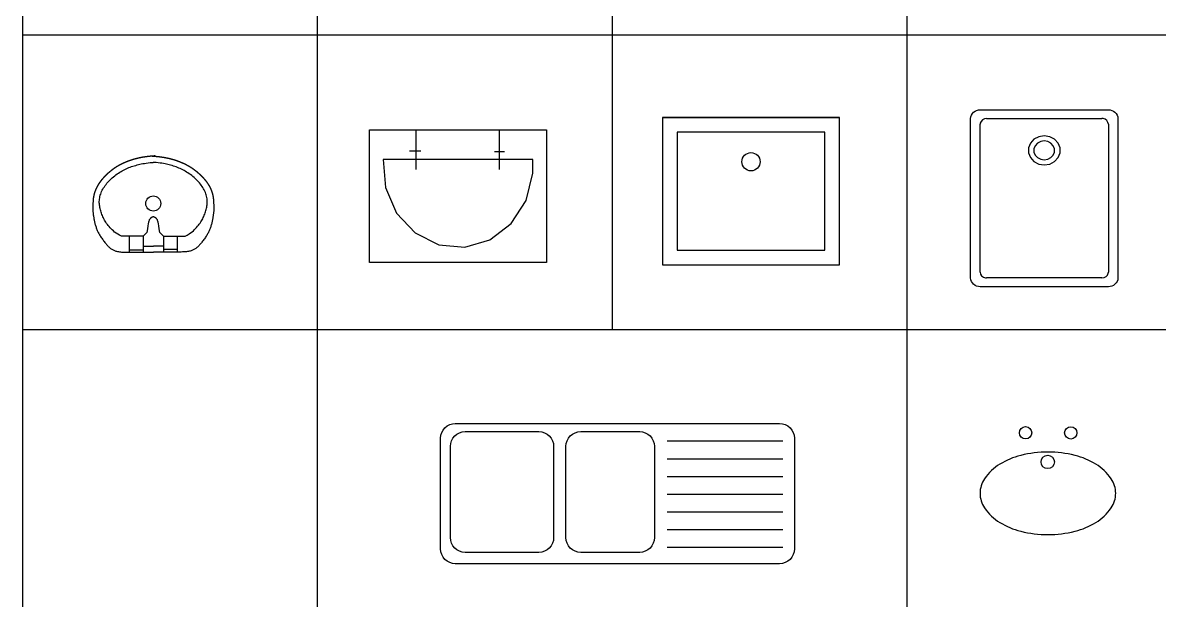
# Model space of a CAD drawing. Extents: x -72339 to 59654, y -38057 to 42097.
# Drawn here: x -17499 to -13644, y 38001 to 39960 of the extents above; entities that cross this region are included whole.
import ezdxf

# ---------------------------------------------------------------- set-up
doc = ezdxf.new("R2010")
doc.units = 0
doc.header["$MEASUREMENT"] = 0
doc.layers.get('0').update_dxf_attribs({"linetype": 'CONTINUOUS'})
doc.layers.add('HUM', color=7, linetype='CONTINUOUS')
doc.layers.add('line', color=1, linetype='CONTINUOUS')
doc.styles.add('DIM', font='txt')

# ---------------------------------------------------------------- blocks, each defined once
blk = doc.blocks.new('1323')
at = {"color": 2}
for p, q in [((0, 0), (553.8, 0)), ((0, -49.9), (0, 0)), ((439.2, 0.7), (439.2, -134.1)), ((553.8, 0), (600, 0)), ((600, 0), (600, -449.3)), ((156.7, -2.3), (156.7, -134.1)), ((0, -449.3), (0, -49.9)), ((553.8, -99.8), (46.2, -99.8)), ((600, -449.3), (0, -449.3))]:
    blk.add_line(p, q, dxfattribs=at)
at = {"color": 2, "linetype": 'Continuous'}
for p, q in [((135.3, -71.1), (173.5, -71.1)), ((423.8, -73.4), (457.7, -73.4))]:
    blk.add_line(p, q, dxfattribs=at)
at = {"color": 2}
blk.add_lwpolyline([(46.2, -99.8), (54, -195.2), (91.5, -281.8), (154.2, -349.4), (234.5, -389.7), (322.6, -397.9), (408.1, -373), (480.5, -317.9), (531.1, -239.4), (553.8, -147), (553.8, -99.8)], dxfattribs=at)
at = {"style": 'DIM', "flags": 1}
for tag in ['XVALUE', 'YVALUE']:
    blk.add_attdef(tag, (-1003687.8, -1016123.6), '', height=0.02, dxfattribs=at)
blk = doc.blocks.new('1330')
at = {"color": 2}
for p, q in [((0, 0), (600, 0)), ((600, 0), (0, 0)), ((0, 0), (0, -500)), ((600, -500), (600, 0)), ((550, -50), (50, -50)), ((50, -50), (50, -450)), ((550, -450), (550, -50)), ((50, -450), (550, -450)), ((0, -500), (600, -500))]:
    blk.add_line(p, q, dxfattribs=at)
blk.add_circle((300, -150), 30.9, dxfattribs=at)
at = {"style": 'DIM', "flags": 1}
for tag in ['XVALUE', 'YVALUE']:
    blk.add_attdef(tag, (-1001217, -1015425.5), '', height=0.02, dxfattribs=at)
blk = doc.blocks.new('1343')
blk.add_lwpolyline([(228.797973, -205.09811, 0.1505), (213.573571, -155.664209, 0.107029), (161.432533, -106.10316, 0.075092), (90.862687, -76.525438, 0.061824), (-1.202027, -65.09811, 0.061824), (-93.26674, -76.525438, 0.075092), (-163.836586, -106.10316, 0.107029), (-215.977624, -155.664209, 0.1505), (-231.202027, -205.09811, 0.1505), (-215.977624, -254.532011, 0.107029), (-163.836586, -304.093059, 0.075092), (-93.26674, -333.670781, 0.061824), (-1.202027, -345.09811, 0.061824), (90.862687, -333.670781, 0.075092), (161.432533, -304.093059, 0.107029), (213.573571, -254.532011, 0.1505)], format="xyb", close=True)
for centre, radius in [((-76.649867, 0.162676), 20.8954), ((76.497652, -0.003395), 20.8954), ((-1.78096, -98.799961), 22.6137)]:
    blk.add_circle(centre, radius)
blk = doc.blocks.new('1342')
for p, q in [((768.150748, 178.454107), (1160.317754, 178.454107)), ((768.150748, 118.454107), (1160.317754, 118.454107)), ((768.150748, 58.454107), (1160.317754, 58.454107)), ((768.150748, -1.545893), (1160.317754, -1.545893)), ((768.150748, -61.545893), (1160.317754, -61.545893)), ((768.150748, -121.545893), (1160.317754, -121.545893)), ((768.150748, -181.545893), (1160.317754, -181.545893))]:
    blk.add_line(p, q)
for points in [[(1150, 237.938809, -0.414214), (1200, 187.938809), (1200, -187.938809, -0.414214), (1150, -237.938809), (50, -237.938809, -0.414214), (0, -187.938809), (0, 187.938809, -0.414214), (50, 237.938809)], [(333.37292, 210.358941, -0.414214), (383.37292, 160.358941), (383.37292, -149.449048, -0.414214), (333.37292, -199.449048), (83.37292, -199.449048, -0.414214), (33.37292, -149.449048), (33.37292, 160.358941, -0.414214), (83.37292, 210.358941)], [(675.20152, 210.358941, -0.414214), (725.20152, 160.358941), (725.20152, -149.449048, -0.414214), (675.20152, -199.449048), (475.20152, -199.449048, -0.414214), (425.20152, -149.449048), (425.20152, 160.358941, -0.414214), (475.20152, 210.358941)]]:
    blk.add_lwpolyline(points, format="xyb", close=True)
at = {"style": 'DIM', "flags": 1}
for tag in ['YVALUE', 'XVALUE']:
    blk.add_attdef(tag, (-999999, -999999), '', height=0.02, dxfattribs=at)
blk = doc.blocks.new('1331')
for p, q in [((-195.7, -29.5), (195.7, -29.5)), ((-217.4, -550.8), (-217.4, -49.2)), ((217.4, -49.2), (217.4, -550.8)), ((195.7, -570.5), (-195.7, -570.5))]:
    blk.add_line(p, q)
blk.add_lwpolyline([(250, -570.5, -0.414214), (217.4, -600), (-217.4, -600, -0.414214), (-250, -570.5), (-250, -29.5, -0.414214), (-217.4, 0), (217.4, 0, -0.414214), (250, -29.5)], format="xyb", close=True)
for points in [[(-195.7, -29.5), (-203.1, -30.7), (-209.6, -34.1), (-214.5, -39.3), (-217.1, -45.8), (-217.4, -49.2)], [(217.4, -49.2), (216.1, -42.5), (212.3, -36.5), (206.5, -32.1), (199.4, -29.8), (195.7, -29.5)], [(0, -88.5), (-18.6, -91.5), (-34.9, -100), (-47.1, -113.1), (-53.5, -129.2), (-53.5, -146.2), (-47.1, -162.3), (-34.9, -175.4), (-18.6, -183.9), (0, -186.9), (18.6, -183.9), (34.9, -175.4), (47.1, -162.3), (53.5, -146.2), (53.5, -129.2), (47.1, -113.1), (34.9, -100), (18.6, -91.5), (0, -88.5)], [(0, -105.7), (-12.1, -107.7), (-22.7, -113.2), (-30.6, -121.7), (-34.8, -132.2), (-34.8, -143.3), (-30.6, -153.7), (-22.7, -162.2), (-12.1, -167.7), (0, -169.7), (12.1, -167.7), (22.7, -162.2), (30.6, -153.7), (34.8, -143.3), (34.8, -132.2), (30.6, -121.7), (22.7, -113.2), (12.1, -107.7), (0, -105.7)], [(-217.4, -550.8), (-216.1, -557.5), (-212.3, -563.5), (-206.5, -567.9), (-199.4, -570.2), (-195.7, -570.5)], [(195.7, -570.5), (203.1, -569.3), (209.6, -565.9), (214.5, -560.7), (217.1, -554.2), (217.4, -550.8)]]:
    blk.add_lwpolyline(points)
at = {"style": 'DIM', "flags": 1}
for tag in ['XVALUE', 'YVALUE']:
    blk.add_attdef(tag, (-999999, -999999), '', height=0.02, dxfattribs=at)
blk = doc.blocks.new('1043')
at = {"layer": 'line', "color": 0}
for p, q in [((-34.8, 54.1), (-108.5, 53.8)), ((-81.3, -0.3), (-81.5, 53.9)), ((-34.8, 54.1), (-22.3, 66.9)), ((34.4, 54.3), (21.9, 67)), ((34.4, 54.3), (108.1, 54.5)), ((81.3, 0.3), (81.2, 54.4)), ((-81.4, 8.1), (-34.6, 8.3)), ((-81.3, -0.3), (0, 0)), ((-34.7, 20.5), (-0.1, 20.6)), ((34.5, 20.8), (-0.1, 20.6)), ((81.3, 0.3), (0, 0)), ((81.3, 8.6), (34.6, 8.5))]:
    blk.add_line(p, q, dxfattribs=at)
for points in [[(5.7, 326.5), (2.5, 326.3), (0.1, 326.1), (-1.7, 325.9), (-3, 325.8), (-3.9, 325.7), (-4.6, 325.7), (-5.1, 325.6), (-5.6, 325.6), (-6.2, 325.5), (-6.9, 325.4), (-7.7, 325.4), (-8.5, 325.3), (-9.3, 325.2), (-10.1, 325.1), (-10.8, 325.1), (-11.4, 325), (-11.9, 325), (-12.3, 324.9), (-12.6, 324.9), (-12.9, 324.9), (-13.2, 324.8), (-13.5, 324.8), (-13.8, 324.8), (-14.3, 324.7), (-14.8, 324.7), (-15.4, 324.6), (-16.1, 324.5), (-16.8, 324.4), (-17.5, 324.4), (-18.2, 324.3), (-18.8, 324.2), (-19.4, 324.2), (-19.8, 324.1), (-20.2, 324.1), (-20.5, 324), (-20.7, 324), (-21, 324), (-21.3, 324), (-21.6, 323.9), (-22, 323.9), (-22.5, 323.8), (-23, 323.7), (-23.6, 323.6), (-24.2, 323.6), (-24.9, 323.5), (-25.5, 323.4), (-26, 323.3), (-26.5, 323.3), (-26.9, 323.2), (-27.3, 323.2), (-27.5, 323.1), (-27.8, 323.1), (-28, 323.1), (-28.3, 323), (-28.6, 323), (-28.9, 322.9), (-29.4, 322.9), (-29.9, 322.8), (-30.4, 322.7), (-31, 322.6), (-31.5, 322.6), (-32.1, 322.5), (-32.6, 322.4), (-33, 322.3), (-33.4, 322.3), (-33.7, 322.2), (-33.9, 322.2), (-34.2, 322.2), (-34.4, 322.1), (-34.6, 322.1), (-34.9, 322), (-35.2, 322), (-35.6, 321.9), (-36.1, 321.8), (-36.6, 321.7), (-37.1, 321.7), (-37.6, 321.6), (-38.1, 321.5), (-38.6, 321.4), (-39, 321.3), (-39.3, 321.3), (-39.6, 321.2), (-39.9, 321.2), (-40.1, 321.1), (-40.3, 321.1), (-40.5, 321.1), (-40.8, 321), (-41.1, 320.9), (-41.5, 320.9), (-41.9, 320.8), (-42.4, 320.7), (-42.8, 320.6), (-43.3, 320.5), (-43.8, 320.4), (-44.2, 320.3), (-44.6, 320.3), (-44.9, 320.2), (-45.2, 320.1), (-45.4, 320.1), (-45.6, 320.1), (-45.8, 320), (-46, 320), (-46.2, 319.9), (-46.5, 319.8), (-46.9, 319.8), (-47.3, 319.7), (-47.8, 319.6), (-48.2, 319.5), (-48.7, 319.4), (-49.1, 319.3), (-49.5, 319.2), (-49.9, 319.1), (-50.2, 319), (-50.4, 319), (-50.6, 318.9), (-50.8, 318.9), (-51, 318.9), (-51.2, 318.8), (-51.5, 318.7), (-51.8, 318.7), (-52.1, 318.6), (-52.5, 318.5), (-53, 318.4), (-53.4, 318.3), (-53.9, 318.2), (-54.3, 318.1), (-54.7, 318), (-55.1, 317.9), (-55.3, 317.8), (-55.6, 317.8), (-55.8, 317.7), (-56, 317.7), (-56.2, 317.6), (-56.4, 317.6), (-56.6, 317.5), (-56.9, 317.4), (-57.2, 317.3), (-57.6, 317.2), (-58.1, 317.1), (-58.5, 317), (-59, 316.9), (-59.4, 316.8), (-59.8, 316.7), (-60.2, 316.6), (-60.4, 316.5), (-60.7, 316.4), (-60.9, 316.4), (-61.1, 316.3), (-61.3, 316.3), (-61.5, 316.2), (-61.7, 316.2), (-62, 316.1), (-62.3, 316), (-62.7, 315.9), (-63.1, 315.8), (-63.6, 315.6), (-64, 315.5), (-64.5, 315.4), (-64.9, 315.3), (-65.2, 315.2), (-65.5, 315.1), (-65.7, 315), (-65.9, 315), (-66.1, 314.9), (-66.3, 314.9), (-66.5, 314.8), (-66.7, 314.7), (-67, 314.7), (-67.4, 314.6), (-67.8, 314.4), (-68.2, 314.3), (-68.6, 314.2), (-69.1, 314), (-69.5, 313.9), (-69.9, 313.8), (-70.2, 313.7), (-70.5, 313.6), (-70.8, 313.5), (-71, 313.5), (-71.1, 313.4), (-71.3, 313.4), (-71.5, 313.3), (-71.8, 313.2), (-72, 313.1), (-72.4, 313), (-72.8, 312.9), (-73.2, 312.8), (-73.6, 312.6), (-74.1, 312.5), (-74.5, 312.3), (-74.9, 312.2), (-75.2, 312.1), (-75.5, 312), (-75.8, 311.9), (-76, 311.9), (-76.1, 311.8), (-76.3, 311.8), (-76.5, 311.7), (-76.8, 311.6), (-77, 311.5), (-77.4, 311.4), (-77.8, 311.3), (-78.2, 311.1), (-78.6, 311), (-79.1, 310.8), (-79.5, 310.7), (-79.9, 310.5), (-80.2, 310.4), (-80.5, 310.3), (-80.7, 310.2), (-80.9, 310.2), (-81.1, 310.1), (-81.3, 310.1), (-81.5, 310), (-81.7, 309.9), (-82, 309.8), (-82.3, 309.7), (-82.7, 309.5), (-83.1, 309.4), (-83.6, 309.2), (-84, 309.1), (-84.4, 308.9), (-84.8, 308.8), (-85.2, 308.6), (-85.4, 308.5), (-85.7, 308.5), (-85.9, 308.4), (-86, 308.3), (-86.2, 308.2), (-86.4, 308.2), (-86.7, 308.1), (-86.9, 308), (-87.3, 307.8), (-87.7, 307.7), (-88.1, 307.5), (-88.5, 307.4), (-88.9, 307.2), (-89.4, 307), (-89.7, 306.9), (-90.1, 306.8), (-90.4, 306.6), (-90.6, 306.6), (-90.8, 306.5), (-91, 306.4), (-91.1, 306.3), (-91.3, 306.3), (-91.6, 306.2), (-91.8, 306), (-92.2, 305.9), (-92.6, 305.8), (-93, 305.6), (-93.4, 305.4), (-93.8, 305.2), (-94.3, 305.1), (-94.7, 304.9), (-95, 304.8), (-95.3, 304.6), (-95.5, 304.5), (-95.7, 304.5), (-95.9, 304.4), (-96.1, 304.3), (-96.3, 304.2), (-96.5, 304.1), (-96.8, 304), (-97.1, 303.9), (-97.5, 303.7), (-97.9, 303.5), (-98.3, 303.3), (-98.8, 303.1), (-99.2, 303), (-99.6, 302.8), (-99.9, 302.6), (-100.2, 302.5), (-100.4, 302.4), (-100.6, 302.3), (-100.8, 302.2), (-101, 302.2), (-101.2, 302.1), (-101.4, 302), (-101.7, 301.8), (-102, 301.7), (-102.4, 301.5), (-102.8, 301.3), (-103.3, 301.1), (-103.7, 300.9), (-104.1, 300.7), (-104.5, 300.5), (-104.8, 300.4), (-105.1, 300.3), (-105.4, 300.1), (-105.6, 300), (-105.7, 300), (-105.9, 299.9), (-106.1, 299.8), (-106.4, 299.7), (-106.6, 299.5), (-107, 299.4), (-107.4, 299.2), (-107.8, 299), (-108.2, 298.7), (-108.6, 298.5), (-109, 298.3), (-109.4, 298.1), (-109.8, 298), (-110.1, 297.8), (-110.3, 297.7), (-110.5, 297.6), (-110.7, 297.5), (-110.9, 297.4), (-111.1, 297.3), (-111.3, 297.2), (-111.6, 297), (-111.9, 296.9), (-112.3, 296.7), (-112.7, 296.5), (-113.1, 296.2), (-113.6, 296), (-114, 295.8), (-114.4, 295.6), (-114.7, 295.4), (-115, 295.3), (-115.2, 295.1), (-115.4, 295), (-115.6, 294.9), (-115.8, 294.8), (-116, 294.7), (-116.2, 294.6), (-116.5, 294.4), (-116.9, 294.2), (-117.2, 294), (-117.7, 293.8), (-118.1, 293.5), (-118.5, 293.3), (-118.9, 293.1), (-119.3, 292.8), (-119.6, 292.7), (-119.9, 292.5), (-120.1, 292.4), (-120.4, 292.2), (-120.5, 292.1), (-120.7, 292), (-120.9, 291.9), (-121.2, 291.8), (-121.5, 291.6), (-121.8, 291.4), (-122.2, 291.2), (-122.6, 290.9), (-123, 290.7), (-123.4, 290.4), (-123.8, 290.2), (-124.2, 289.9), (-124.5, 289.7), (-124.8, 289.6), (-125.1, 289.4), (-125.3, 289.3), (-125.5, 289.2), (-125.6, 289.1), (-125.9, 288.9), (-126.1, 288.8), (-126.4, 288.6), (-126.7, 288.4), (-127.1, 288.1), (-127.5, 287.9), (-127.9, 287.6), (-128.3, 287.3), (-128.7, 287.1), (-129.1, 286.8), (-129.4, 286.6), (-129.7, 286.4), (-130, 286.3), (-130.2, 286.1), (-130.3, 286), (-130.5, 285.9), (-130.7, 285.8), (-131, 285.6), (-131.2, 285.4), (-131.6, 285.2), (-132, 284.9), (-132.4, 284.6), (-132.8, 284.4), (-133.2, 284.1), (-133.6, 283.8), (-134, 283.5), (-134.3, 283.3), (-134.6, 283.1), (-134.8, 283), (-135, 282.8), (-135.2, 282.7), (-135.4, 282.6), (-135.6, 282.4), (-135.8, 282.2), (-136.1, 282), (-136.4, 281.8), (-136.8, 281.5), (-137.2, 281.2), (-137.6, 280.9), (-138, 280.6), (-138.4, 280.3), (-138.7, 280.1), (-139.1, 279.8), (-139.3, 279.6), (-139.6, 279.5), (-139.8, 279.3), (-139.9, 279.2), (-140.1, 279.1), (-140.3, 278.9), (-140.5, 278.7), (-140.8, 278.5), (-141.1, 278.3), (-141.5, 278), (-141.9, 277.7), (-142.3, 277.4), (-142.7, 277.1), (-143.1, 276.8), (-143.4, 276.5), (-143.8, 276.2), (-144, 276), (-144.2, 275.9), (-144.4, 275.7), (-144.6, 275.6), (-144.8, 275.4), (-145, 275.3), (-145.2, 275.1), (-145.4, 274.9), (-145.7, 274.6), (-146.1, 274.3), (-146.5, 274), (-146.9, 273.7), (-147.3, 273.4), (-147.7, 273), (-148, 272.8), (-148.3, 272.5), (-148.6, 272.3), (-148.8, 272.1), (-149, 272), (-149.2, 271.8), (-149.3, 271.7), (-149.5, 271.5), (-149.7, 271.3), (-150, 271.1), (-150.3, 270.9), (-150.6, 270.5), (-151, 270.2), (-151.4, 269.9), (-151.8, 269.6), (-152.1, 269.2), (-152.5, 268.9), (-152.8, 268.7), (-153, 268.4), (-153.2, 268.3), (-153.4, 268.1), (-153.6, 268), (-153.8, 267.8), (-153.9, 267.6), (-154.1, 267.5), (-154.4, 267.2), (-154.7, 267), (-155, 266.7), (-155.4, 266.3), (-155.8, 266), (-156.1, 265.6), (-156.5, 265.3), (-156.8, 265), (-157.1, 264.7), (-157.4, 264.5), (-157.6, 264.3), (-157.7, 264.2), (-157.9, 264), (-158.1, 263.9), (-158.2, 263.7), (-158.4, 263.5), (-158.7, 263.3), (-159, 263), (-159.3, 262.7), (-159.6, 262.3), (-160, 262), (-160.4, 261.6), (-160.7, 261.3), (-161, 261), (-161.3, 260.7), (-161.6, 260.5), (-161.8, 260.3), (-161.9, 260.1), (-162.1, 260), (-162.2, 259.8), (-162.4, 259.7), (-162.6, 259.5), (-162.8, 259.2), (-163.1, 259), (-163.4, 258.6), (-163.7, 258.3), (-164.1, 257.9), (-164.4, 257.6), (-164.8, 257.2), (-165.1, 256.9), (-165.4, 256.6), (-165.6, 256.4), (-165.8, 256.2), (-166, 256), (-166.1, 255.9), (-166.3, 255.7), (-166.4, 255.6), (-166.6, 255.4), (-166.8, 255.1), (-167.1, 254.8), (-167.4, 254.5), (-167.7, 254.2), (-168, 253.8), (-168.4, 253.5), (-168.7, 253.1), (-169, 252.8), (-169.3, 252.5), (-169.5, 252.3), (-169.7, 252.1), (-169.8, 251.9), (-170, 251.7), (-170.1, 251.6), (-170.3, 251.4), (-170.5, 251.2), (-170.7, 250.9), (-170.9, 250.6), (-171.2, 250.3), (-171.5, 250), (-171.9, 249.6), (-172.2, 249.2), (-172.5, 248.9), (-172.8, 248.6), (-173, 248.3), (-173.2, 248), (-173.4, 247.8), (-173.6, 247.6), (-173.7, 247.5), (-173.9, 247.3), (-174, 247.1), (-174.2, 246.9), (-174.4, 246.7), (-174.6, 246.4), (-174.9, 246), (-175.2, 245.7), (-175.5, 245.3), (-175.8, 244.9), (-176.1, 244.6), (-176.4, 244.2), (-176.6, 243.9), (-176.8, 243.7), (-177, 243.5), (-177.2, 243.3), (-177.3, 243.1), (-177.5, 242.9), (-177.6, 242.7), (-177.8, 242.5), (-178, 242.3), (-178.2, 242), (-178.5, 241.6), (-178.7, 241.3), (-179, 240.9), (-179.3, 240.5), (-179.6, 240.1), (-179.9, 239.8), (-180.1, 239.5), (-180.3, 239.2), (-180.5, 239), (-180.6, 238.8), (-180.7, 238.6), (-180.9, 238.5), (-181, 238.3), (-181.2, 238), (-181.4, 237.8), (-181.6, 237.5), (-181.8, 237.1), (-182.1, 236.8), (-182.4, 236.4), (-182.6, 236), (-182.9, 235.6), (-183.2, 235.3), (-183.4, 234.9), (-183.6, 234.7), (-183.7, 234.5), (-183.9, 234.2), (-184, 234.1), (-184.1, 233.9), (-184.3, 233.7), (-184.4, 233.4), (-184.6, 233.2), (-184.8, 232.8), (-185, 232.5), (-185.3, 232.1), (-185.5, 231.7), (-185.8, 231.3), (-186, 230.9), (-186.3, 230.6), (-186.5, 230.3), (-186.7, 230), (-186.8, 229.8), (-186.9, 229.5), (-187.1, 229.3), (-187.2, 229.1), (-187.3, 228.9), (-187.5, 228.7), (-187.6, 228.4), (-187.8, 228.1), (-188, 227.7), (-188.3, 227.3), (-188.5, 226.9), (-188.7, 226.5), (-189, 226.1), (-189.2, 225.8), (-189.4, 225.5), (-189.5, 225.2), (-189.7, 224.9), (-189.8, 224.7), (-189.9, 224.5), (-190, 224.3), (-190.2, 224.1), (-190.3, 223.8), (-190.5, 223.5), (-190.6, 223.2), (-190.8, 222.8), (-191, 222.4), (-191.3, 222), (-191.5, 221.6), (-191.7, 221.2), (-191.9, 220.8), (-192.1, 220.5), (-192.2, 220.2), (-192.4, 220), (-192.5, 219.7), (-192.6, 219.5), (-192.7, 219.3), (-192.8, 219.1), (-192.9, 218.8), (-193.1, 218.5), (-193.2, 218.2), (-193.4, 217.8), (-193.6, 217.4), (-193.8, 217), (-194, 216.6), (-194.2, 216.2), (-194.4, 215.8), (-194.5, 215.4), (-194.7, 215.1), (-194.8, 214.9), (-194.9, 214.6), (-195, 214.4), (-195.1, 214.2), (-195.2, 214), (-195.3, 213.7), (-195.4, 213.4), (-195.6, 213.1), (-195.7, 212.7), (-195.9, 212.3), (-196.1, 211.8), (-196.3, 211.4), (-196.4, 211), (-196.6, 210.6), (-196.7, 210.3), (-196.9, 210), (-197, 209.7), (-197.1, 209.5), (-197.2, 209.3), (-197.2, 209), (-197.3, 208.8), (-197.4, 208.5), (-197.5, 208.2), (-197.7, 207.9), (-197.8, 207.5), (-198, 207.1), (-198.1, 206.6), (-198.3, 206.2), (-198.4, 205.8), (-198.6, 205.4), (-198.7, 205.1), (-198.8, 204.8), (-198.9, 204.5), (-199, 204.3), (-199.1, 204), (-199.1, 203.8), (-199.2, 203.6), (-199.3, 203.3), (-199.4, 203), (-199.5, 202.6), (-199.6, 202.2), (-199.8, 201.8), (-199.9, 201.4), (-200, 201), (-200.2, 200.5), (-200.3, 200.2), (-200.4, 199.8), (-200.5, 199.5), (-200.6, 199.2), (-200.6, 199), (-200.7, 198.8), (-200.8, 198.5), (-200.8, 198.3), (-200.9, 198), (-201, 197.7), (-201.1, 197.4), (-201.2, 197), (-201.3, 196.5), (-201.4, 196.1), (-201.5, 195.7), (-201.6, 195.3), (-201.7, 194.9), (-201.8, 194.5), (-201.9, 194.2), (-202, 193.9), (-202, 193.7), (-202.1, 193.5), (-202.1, 193.2), (-202.2, 193), (-202.2, 192.7), (-202.3, 192.4), (-202.4, 192), (-202.5, 191.7), (-202.5, 191.2), (-202.6, 190.8), (-202.7, 190.4), (-202.8, 189.9), (-202.9, 189.6), (-203, 189.2), (-203, 188.9), (-203.1, 188.6), (-203.1, 188.4), (-203.2, 188.1), (-203.2, 187.9), (-203.3, 187.6), (-203.3, 187.4), (-203.4, 187.1), (-203.4, 186.7), (-203.5, 186.3), (-203.5, 185.9), (-203.6, 185.5), (-203.7, 185), (-203.7, 184.6), (-203.8, 184.2), (-203.8, 183.9), (-203.9, 183.6), (-203.9, 183.3), (-204, 183), (-204, 182.8), (-204, 182.6), (-204.1, 182.3), (-204.1, 182), (-204.1, 181.7), (-204.2, 181.4), (-204.2, 181), (-204.2, 180.6), (-204.3, 180.2), (-204.3, 179.8), (-204.4, 179.4), (-204.4, 179), (-204.4, 178.7), (-204.5, 178.5), (-204.5, 178.3), (-204.5, 178.1), (-204.5, 177.8), (-204.5, 177.4), (-204.6, 176.9), (-204.6, 176.2), (-204.6, 175.3), (-204.7, 174.2), (-204.7, 172.8), (-204.8, 171.2), (-204.9, 169.5), (-205, 167.6), (-205.1, 165.5), (-205.2, 163.4), (-205.3, 161.2), (-205.4, 158.9), (-205.5, 156.6), (-205.6, 154.3), (-205.7, 151.9), (-205.7, 149.5), (-205.7, 147), (-205.6, 144.5), (-205.5, 142), (-205.4, 139.4), (-205.1, 136.8), (-204.9, 134.2), (-204.6, 131.5), (-204.2, 128.9), (-203.9, 126.2), (-203.5, 123.6), (-203.1, 120.9), (-202.7, 118.2), (-202.3, 115.5), (-201.9, 112.8), (-201.4, 110.1), (-200.9, 107.4), (-200.4, 104.7), (-199.8, 101.9), (-199.1, 99.1), (-198.4, 96.3), (-197.5, 93.4), (-196.7, 90.6), (-195.7, 87.8), (-194.7, 84.9), (-193.7, 82.1), (-192.6, 79.4), (-191.6, 76.7), (-190.5, 74), (-189.3, 71.4), (-188.1, 68.8), (-186.9, 66.3), (-185.6, 63.7), (-184.1, 61.1), (-182.6, 58.5), (-181, 55.8), (-179.2, 53), (-177.2, 50.2), (-175.2, 47.3), (-173.2, 44.4), (-171, 41.6), (-168.9, 38.8), (-166.8, 36), (-164.7, 33.3), (-162.7, 30.8), (-160.7, 28.3), (-158.8, 26), (-156.9, 23.8), (-155, 21.7), (-153.2, 19.7), (-151.3, 17.8), (-149.4, 16), (-147.4, 14.4), (-145.5, 12.8), (-143.5, 11.4), (-141.4, 10), (-139.3, 8.8), (-137.1, 7.6), (-134.8, 6.5), (-132.5, 5.5), (-130.1, 4.6), (-127.6, 3.8), (-124.9, 3), (-122, 2.4), (-118.9, 1.8), (-115.6, 1.3), (-111.9, 0.9), (-107.9, 0.5), (-103.5, 0.2), (-99, 0), (-94.5, -0.1), (-90.4, -0.2), (-86.8, -0.2), (-83.9, -0.3), (-82, -0.3), (-81.3, -0.3)], [(-7.8, 326.5), (-4.6, 326.2), (-2.1, 326), (-0.3, 325.9), (1, 325.8), (1.9, 325.7), (2.5, 325.7), (3, 325.6), (3.5, 325.6), (4.1, 325.5), (4.8, 325.5), (5.6, 325.4), (6.4, 325.3), (7.2, 325.3), (8, 325.2), (8.7, 325.1), (9.3, 325.1), (9.8, 325), (10.2, 325), (10.5, 325), (10.8, 325), (11.1, 324.9), (11.4, 324.9), (11.8, 324.9), (12.2, 324.8), (12.7, 324.8), (13.4, 324.7), (14, 324.6), (14.7, 324.5), (15.5, 324.5), (16.1, 324.4), (16.8, 324.3), (17.3, 324.3), (17.7, 324.2), (18.1, 324.2), (18.4, 324.2), (18.7, 324.1), (18.9, 324.1), (19.2, 324.1), (19.5, 324), (19.9, 324), (20.4, 323.9), (21, 323.9), (21.6, 323.8), (22.2, 323.7), (22.8, 323.6), (23.4, 323.6), (24, 323.5), (24.5, 323.4), (24.9, 323.4), (25.2, 323.4), (25.5, 323.3), (25.7, 323.3), (26, 323.3), (26.2, 323.2), (26.5, 323.2), (26.9, 323.1), (27.3, 323.1), (27.8, 323), (28.4, 322.9), (28.9, 322.8), (29.5, 322.8), (30, 322.7), (30.5, 322.6), (31, 322.5), (31.3, 322.5), (31.6, 322.4), (31.9, 322.4), (32.1, 322.4), (32.3, 322.3), (32.6, 322.3), (32.9, 322.3), (33.2, 322.2), (33.6, 322.1), (34.1, 322.1), (34.6, 322), (35.1, 321.9), (35.6, 321.8), (36.1, 321.7), (36.6, 321.6), (37, 321.6), (37.3, 321.5), (37.6, 321.5), (37.8, 321.4), (38, 321.4), (38.2, 321.4), (38.5, 321.3), (38.7, 321.3), (39, 321.2), (39.4, 321.1), (39.8, 321), (40.3, 321), (40.8, 320.9), (41.3, 320.8), (41.8, 320.7), (42.2, 320.6), (42.6, 320.5), (42.9, 320.5), (43.1, 320.4), (43.3, 320.4), (43.5, 320.3), (43.7, 320.3), (44, 320.3), (44.2, 320.2), (44.5, 320.1), (44.9, 320.1), (45.3, 320), (45.7, 319.9), (46.2, 319.8), (46.7, 319.7), (47.1, 319.6), (47.5, 319.5), (47.9, 319.4), (48.2, 319.4), (48.4, 319.3), (48.6, 319.3), (48.8, 319.2), (49, 319.2), (49.2, 319.1), (49.4, 319.1), (49.7, 319), (50.1, 318.9), (50.5, 318.8), (50.9, 318.7), (51.4, 318.6), (51.8, 318.5), (52.3, 318.4), (52.7, 318.3), (53, 318.2), (53.3, 318.2), (53.6, 318.1), (53.8, 318.1), (54, 318), (54.1, 318), (54.3, 317.9), (54.6, 317.9), (54.9, 317.8), (55.2, 317.7), (55.6, 317.6), (56.1, 317.5), (56.5, 317.4), (57, 317.3), (57.4, 317.2), (57.8, 317), (58.1, 317), (58.4, 316.9), (58.7, 316.8), (58.9, 316.8), (59.1, 316.7), (59.2, 316.7), (59.4, 316.6), (59.7, 316.6), (60, 316.5), (60.3, 316.4), (60.7, 316.3), (61.1, 316.2), (61.6, 316), (62, 315.9), (62.5, 315.8), (62.9, 315.7), (63.2, 315.6), (63.5, 315.5), (63.7, 315.5), (63.9, 315.4), (64.1, 315.3), (64.3, 315.3), (64.5, 315.2), (64.7, 315.2), (65, 315.1), (65.4, 315), (65.8, 314.9), (66.2, 314.7), (66.6, 314.6), (67.1, 314.5), (67.5, 314.4), (67.9, 314.2), (68.3, 314.1), (68.5, 314.1), (68.8, 314), (69, 313.9), (69.2, 313.9), (69.3, 313.8), (69.5, 313.8), (69.8, 313.7), (70.1, 313.6), (70.4, 313.5), (70.8, 313.4), (71.2, 313.2), (71.7, 313.1), (72.1, 312.9), (72.5, 312.8), (72.9, 312.7), (73.3, 312.6), (73.5, 312.5), (73.8, 312.4), (74, 312.4), (74.2, 312.3), (74.3, 312.2), (74.5, 312.2), (74.8, 312.1), (75.1, 312), (75.4, 311.9), (75.8, 311.8), (76.2, 311.6), (76.6, 311.5), (77.1, 311.3), (77.5, 311.2), (77.9, 311), (78.2, 310.9), (78.5, 310.8), (78.8, 310.8), (79, 310.7), (79.1, 310.6), (79.3, 310.6), (79.5, 310.5), (79.7, 310.4), (80, 310.3), (80.4, 310.2), (80.8, 310), (81.2, 309.9), (81.6, 309.7), (82, 309.6), (82.5, 309.4), (82.9, 309.3), (83.2, 309.2), (83.5, 309.1), (83.7, 309), (83.9, 308.9), (84.1, 308.9), (84.3, 308.8), (84.5, 308.7), (84.7, 308.6), (85, 308.5), (85.3, 308.4), (85.7, 308.2), (86.1, 308.1), (86.5, 307.9), (87, 307.8), (87.4, 307.6), (87.8, 307.4), (88.1, 307.3), (88.4, 307.2), (88.6, 307.1), (88.8, 307.1), (89, 307), (89.2, 306.9), (89.4, 306.8), (89.6, 306.7), (89.9, 306.6), (90.2, 306.5), (90.6, 306.3), (91, 306.2), (91.5, 306), (91.9, 305.8), (92.3, 305.6), (92.7, 305.5), (93, 305.4), (93.3, 305.2), (93.6, 305.2), (93.8, 305.1), (93.9, 305), (94.1, 304.9), (94.3, 304.8), (94.6, 304.7), (94.8, 304.6), (95.2, 304.5), (95.6, 304.3), (96, 304.1), (96.4, 303.9), (96.8, 303.8), (97.3, 303.6), (97.6, 303.4), (98, 303.3), (98.3, 303.1), (98.5, 303), (98.7, 303), (98.9, 302.9), (99.1, 302.8), (99.3, 302.7), (99.5, 302.6), (99.8, 302.5), (100.1, 302.3), (100.5, 302.1), (100.9, 302), (101.4, 301.8), (101.8, 301.6), (102.2, 301.4), (102.6, 301.2), (102.9, 301), (103.2, 300.9), (103.4, 300.8), (103.6, 300.7), (103.8, 300.6), (104, 300.5), (104.2, 300.4), (104.5, 300.3), (104.7, 300.2), (105.1, 300), (105.5, 299.8), (105.9, 299.6), (106.3, 299.4), (106.7, 299.2), (107.2, 299), (107.5, 298.8), (107.9, 298.7), (108.2, 298.5), (108.4, 298.4), (108.6, 298.3), (108.8, 298.2), (109, 298.1), (109.2, 298), (109.4, 297.9), (109.7, 297.7), (110, 297.6), (110.4, 297.4), (110.8, 297.2), (111.3, 296.9), (111.7, 296.7), (112.1, 296.5), (112.5, 296.3), (112.8, 296.1), (113.1, 296), (113.3, 295.9), (113.5, 295.7), (113.7, 295.6), (113.9, 295.5), (114.1, 295.4), (114.4, 295.3), (114.6, 295.1), (115, 295), (115.4, 294.7), (115.8, 294.5), (116.2, 294.3), (116.6, 294), (117, 293.8), (117.4, 293.6), (117.8, 293.4), (118.1, 293.3), (118.3, 293.1), (118.5, 293), (118.7, 292.9), (118.9, 292.8), (119.1, 292.7), (119.3, 292.5), (119.6, 292.4), (119.9, 292.2), (120.3, 291.9), (120.7, 291.7), (121.1, 291.4), (121.6, 291.2), (122, 290.9), (122.4, 290.7), (122.7, 290.5), (123, 290.3), (123.2, 290.2), (123.4, 290.1), (123.6, 290), (123.8, 289.8), (124, 289.7), (124.2, 289.6), (124.5, 289.4), (124.9, 289.2), (125.2, 288.9), (125.7, 288.7), (126.1, 288.4), (126.5, 288.1), (126.9, 287.9), (127.3, 287.6), (127.6, 287.4), (127.9, 287.3), (128.1, 287.1), (128.3, 287), (128.5, 286.8), (128.7, 286.7), (128.9, 286.6), (129.2, 286.4), (129.4, 286.2), (129.8, 286), (130.1, 285.8), (130.5, 285.5), (131, 285.2), (131.4, 284.9), (131.8, 284.6), (132.2, 284.4), (132.5, 284.2), (132.8, 284), (133, 283.8), (133.2, 283.7), (133.4, 283.5), (133.6, 283.4), (133.8, 283.3), (134, 283.1), (134.3, 282.9), (134.6, 282.7), (135, 282.4), (135.4, 282.1), (135.8, 281.8), (136.2, 281.5), (136.6, 281.2), (137, 281), (137.3, 280.7), (137.6, 280.5), (137.8, 280.4), (138, 280.2), (138.2, 280.1), (138.3, 279.9), (138.5, 279.8), (138.8, 279.6), (139, 279.4), (139.3, 279.2), (139.7, 278.9), (140.1, 278.6), (140.5, 278.3), (140.9, 278), (141.3, 277.7), (141.7, 277.4), (142, 277.1), (142.3, 276.9), (142.5, 276.8), (142.7, 276.6), (142.8, 276.5), (143, 276.3), (143.2, 276.2), (143.4, 276), (143.7, 275.8), (144, 275.5), (144.4, 275.3), (144.7, 274.9), (145.1, 274.6), (145.5, 274.3), (145.9, 274), (146.3, 273.7), (146.6, 273.4), (146.8, 273.2), (147.1, 273.1), (147.2, 272.9), (147.4, 272.8), (147.6, 272.6), (147.8, 272.5), (148, 272.3), (148.2, 272.1), (148.5, 271.8), (148.9, 271.5), (149.3, 271.2), (149.7, 270.8), (150, 270.5), (150.4, 270.2), (150.8, 269.9), (151.1, 269.6), (151.3, 269.4), (151.5, 269.2), (151.7, 269.1), (151.9, 268.9), (152, 268.8), (152.2, 268.6), (152.4, 268.4), (152.7, 268.2), (153, 267.9), (153.3, 267.6), (153.7, 267.3), (154.1, 267), (154.4, 266.6), (154.8, 266.3), (155.1, 266), (155.4, 265.7), (155.7, 265.5), (155.9, 265.3), (156.1, 265.2), (156.2, 265), (156.4, 264.9), (156.6, 264.7), (156.8, 264.5), (157, 264.3), (157.3, 264), (157.6, 263.7), (158, 263.4), (158.3, 263), (158.7, 262.7), (159, 262.3), (159.4, 262), (159.7, 261.7), (159.9, 261.5), (160.1, 261.3), (160.3, 261.2), (160.4, 261), (160.6, 260.9), (160.7, 260.7), (160.9, 260.5), (161.2, 260.3), (161.4, 260), (161.8, 259.7), (162.1, 259.3), (162.5, 259), (162.8, 258.6), (163.1, 258.3), (163.5, 258), (163.7, 257.7), (164, 257.5), (164.2, 257.3), (164.3, 257.1), (164.5, 256.9), (164.6, 256.8), (164.8, 256.6), (165, 256.4), (165.2, 256.2), (165.5, 255.9), (165.8, 255.6), (166.1, 255.2), (166.4, 254.9), (166.8, 254.5), (167.1, 254.2), (167.4, 253.8), (167.7, 253.6), (167.9, 253.3), (168.1, 253.1), (168.2, 253), (168.4, 252.8), (168.5, 252.6), (168.7, 252.5), (168.9, 252.3), (169.1, 252), (169.3, 251.7), (169.6, 251.4), (169.9, 251.1), (170.3, 250.7), (170.6, 250.3), (170.9, 250), (171.2, 249.6), (171.5, 249.4), (171.7, 249.1), (171.8, 248.9), (172, 248.7), (172.2, 248.6), (172.3, 248.4), (172.4, 248.2), (172.6, 248), (172.8, 247.8), (173.1, 247.5), (173.4, 247.1), (173.6, 246.8), (174, 246.4), (174.3, 246), (174.6, 245.7), (174.8, 245.3), (175.1, 245.1), (175.3, 244.8), (175.5, 244.6), (175.6, 244.4), (175.8, 244.2), (175.9, 244.1), (176.1, 243.9), (176.2, 243.7), (176.4, 243.4), (176.7, 243.1), (176.9, 242.8), (177.2, 242.4), (177.5, 242), (177.8, 241.6), (178.1, 241.3), (178.3, 240.9), (178.6, 240.6), (178.8, 240.4), (178.9, 240.2), (179.1, 240), (179.2, 239.8), (179.4, 239.6), (179.5, 239.4), (179.7, 239.2), (179.9, 238.9), (180.1, 238.6), (180.3, 238.3), (180.6, 237.9), (180.9, 237.5), (181.1, 237.1), (181.4, 236.8), (181.7, 236.4), (181.9, 236.1), (182.1, 235.8), (182.2, 235.6), (182.4, 235.4), (182.5, 235.2), (182.6, 235), (182.8, 234.8), (182.9, 234.6), (183.1, 234.3), (183.3, 234), (183.5, 233.7), (183.8, 233.3), (184.1, 232.9), (184.3, 232.5), (184.6, 232.1), (184.8, 231.8), (185, 231.4), (185.2, 231.2), (185.3, 230.9), (185.5, 230.7), (185.6, 230.5), (185.7, 230.3), (185.9, 230.1), (186, 229.9), (186.2, 229.6), (186.4, 229.3), (186.6, 228.9), (186.8, 228.5), (187.1, 228.1), (187.3, 227.7), (187.5, 227.3), (187.7, 227), (187.9, 226.7), (188.1, 226.4), (188.3, 226.1), (188.4, 225.9), (188.5, 225.7), (188.6, 225.5), (188.7, 225.3), (188.9, 225), (189, 224.7), (189.2, 224.4), (189.4, 224), (189.6, 223.6), (189.9, 223.2), (190.1, 222.8), (190.3, 222.4), (190.5, 222.1), (190.7, 221.7), (190.8, 221.4), (191, 221.2), (191.1, 221), (191.2, 220.7), (191.3, 220.5), (191.4, 220.3), (191.5, 220), (191.7, 219.7), (191.8, 219.4), (192, 219), (192.2, 218.6), (192.4, 218.2), (192.6, 217.8), (192.8, 217.4), (193, 217), (193.2, 216.7), (193.3, 216.4), (193.4, 216.1), (193.5, 215.9), (193.6, 215.7), (193.7, 215.4), (193.8, 215.2), (193.9, 214.9), (194.1, 214.7), (194.2, 214.3), (194.4, 213.9), (194.6, 213.5), (194.7, 213.1), (194.9, 212.7), (195.1, 212.3), (195.3, 211.9), (195.4, 211.5), (195.5, 211.2), (195.6, 211), (195.7, 210.7), (195.8, 210.5), (195.9, 210.3), (196, 210), (196.1, 209.8), (196.2, 209.5), (196.3, 209.1), (196.5, 208.7), (196.6, 208.3), (196.8, 207.9), (197, 207.5), (197.1, 207.1), (197.3, 206.7), (197.4, 206.3), (197.5, 206), (197.6, 205.8), (197.7, 205.5), (197.8, 205.3), (197.8, 205.1), (197.9, 204.8), (198, 204.6), (198.1, 204.3), (198.2, 203.9), (198.3, 203.5), (198.5, 203.1), (198.6, 202.7), (198.7, 202.2), (198.9, 201.8), (199, 201.4), (199.1, 201.1), (199.2, 200.8), (199.3, 200.5), (199.4, 200.3), (199.4, 200), (199.5, 199.8), (199.6, 199.6), (199.6, 199.3), (199.7, 199), (199.8, 198.6), (199.9, 198.2), (200, 197.8), (200.1, 197.4), (200.3, 197), (200.4, 196.5), (200.5, 196.1), (200.6, 195.8), (200.6, 195.5), (200.7, 195.2), (200.8, 195), (200.8, 194.7), (200.9, 194.5), (200.9, 194.3), (201, 194), (201.1, 193.7), (201.2, 193.3), (201.2, 192.9), (201.3, 192.5), (201.4, 192.1), (201.5, 191.7), (201.6, 191.2), (201.7, 190.8), (201.8, 190.5), (201.8, 190.2), (201.9, 189.9), (201.9, 189.7), (202, 189.4), (202, 189.2), (202.1, 188.9), (202.1, 188.7), (202.2, 188.4), (202.2, 188), (202.3, 187.6), (202.3, 187.2), (202.4, 186.8), (202.5, 186.3), (202.6, 185.9), (202.6, 185.5), (202.7, 185.2), (202.7, 184.9), (202.8, 184.6), (202.8, 184.3), (202.8, 184.1), (202.9, 183.9), (202.9, 183.6), (202.9, 183.3), (203, 183), (203, 182.7), (203, 182.3), (203.1, 181.9), (203.1, 181.5), (203.2, 181.1), (203.2, 180.7), (203.3, 180.3), (203.3, 180), (203.3, 179.8), (203.3, 179.6), (203.4, 179.4), (203.4, 179.1), (203.4, 178.7), (203.4, 178.2), (203.5, 177.5), (203.5, 176.6), (203.6, 175.5), (203.6, 174.1), (203.7, 172.5), (203.8, 170.8), (203.9, 168.9), (204, 166.8), (204.1, 164.7), (204.3, 162.5), (204.4, 160.2), (204.5, 157.9), (204.6, 155.6), (204.7, 153.2), (204.7, 150.8), (204.7, 148.3), (204.7, 145.8), (204.6, 143.3), (204.5, 140.7), (204.3, 138.1), (204, 135.5), (203.7, 132.8), (203.4, 130.2), (203, 127.5), (202.7, 124.8), (202.3, 122.2), (201.9, 119.5), (201.6, 116.8), (201.1, 114.1), (200.7, 111.4), (200.2, 108.7), (199.7, 105.9), (199.1, 103.2), (198.5, 100.4), (197.7, 97.5), (196.9, 94.7), (196.1, 91.8), (195.2, 89), (194.2, 86.2), (193.2, 83.4), (192.1, 80.6), (191.1, 77.9), (190, 75.2), (188.9, 72.6), (187.7, 70), (186.5, 67.5), (185.2, 64.9), (183.8, 62.3), (182.2, 59.6), (180.6, 56.9), (178.8, 54.1), (176.9, 51.3), (174.9, 48.4), (172.9, 45.5), (170.8, 42.7), (168.7, 39.8), (166.6, 37.1), (164.5, 34.4), (162.5, 31.8), (160.6, 29.4), (158.7, 27), (156.8, 24.8), (154.9, 22.7), (153, 20.7), (151.2, 18.8), (149.3, 17), (147.4, 15.3), (145.4, 13.7), (143.4, 12.3), (141.3, 10.9), (139.2, 9.6), (137, 8.5), (134.8, 7.4), (132.5, 6.4), (130.1, 5.5), (127.6, 4.6), (124.9, 3.8), (122, 3.2), (118.9, 2.5), (115.5, 2), (111.9, 1.6), (107.9, 1.2), (103.5, 0.9), (99, 0.7), (94.5, 0.5), (90.4, 0.4), (86.8, 0.3), (83.9, 0.3), (82, 0.3), (81.3, 0.3)], [(-108.5, 53.8), (-115.2, 57.3), (-121.2, 60.8), (-126.7, 64.4), (-131.5, 68.1), (-135.9, 71.8), (-139.9, 75.5), (-143.6, 79.2), (-147, 82.9), (-150.2, 86.6), (-153.2, 90.3), (-156, 93.9), (-158.7, 97.6), (-161.2, 101.2), (-163.6, 104.9), (-165.8, 108.7), (-167.9, 112.5), (-169.8, 116.3), (-171.6, 120.2), (-173.2, 124.2), (-174.7, 128.2), (-176.1, 132.1), (-177.4, 136.1), (-178.6, 140.1), (-179.7, 144.1), (-180.7, 148), (-181.6, 152), (-182.3, 155.9), (-182.9, 159.8), (-183.3, 163.8), (-183.5, 167.8), (-183.6, 171.8), (-183.4, 175.9), (-182.9, 180.1), (-182.3, 184.3), (-181.4, 188.6), (-180.3, 192.9), (-178.9, 197.2), (-177.4, 201.5), (-175.6, 205.8), (-173.6, 210), (-171.4, 214.1), (-169, 218.1), (-166.4, 222.1), (-163.7, 226), (-160.7, 229.9), (-157.6, 233.7), (-154.3, 237.5), (-150.8, 241.2), (-147.1, 244.9), (-143.4, 248.5), (-139.5, 252.1), (-135.4, 255.6), (-131.3, 259), (-127.1, 262.3), (-122.9, 265.4), (-118.6, 268.4), (-114.2, 271.2), (-109.9, 273.8), (-105.5, 276.3), (-101, 278.6), (-96.6, 280.8), (-92.1, 282.9), (-87.6, 284.8), (-83.1, 286.7), (-78.6, 288.4), (-74, 290.1), (-69.4, 291.7), (-64.8, 293.1), (-60.2, 294.5), (-55.5, 295.8), (-50.8, 297.1), (-46.1, 298.2), (-41.3, 299.3), (-36.2, 300.3), (-30.8, 301.2), (-24.9, 302.1), (-18.2, 302.9), (-10.7, 303.8), (-2.2, 304.6), (-1, 304.7)], [(108.1, 54.5), (114.8, 58), (120.9, 61.6), (126.2, 65.2), (131.1, 68.9), (135.5, 72.7), (139.4, 76.4), (143.1, 80.1), (146.4, 83.9), (149.6, 87.6), (152.6, 91.2), (155.4, 94.9), (158.1, 98.6), (160.6, 102.3), (162.9, 106), (165.1, 109.7), (167.2, 113.5), (169, 117.4), (170.8, 121.3), (172.4, 125.3), (173.9, 129.3), (175.3, 133.3), (176.6, 137.3), (177.7, 141.3), (178.8, 145.2), (179.7, 149.2), (180.6, 153.1), (181.3, 157), (181.9, 161), (182.3, 164.9), (182.5, 168.9), (182.5, 173), (182.3, 177.1), (181.8, 181.3), (181.1, 185.5), (180.2, 189.8), (179.1, 194.1), (177.7, 198.4), (176.1, 202.7), (174.3, 206.9), (172.3, 211.1), (170.1, 215.2), (167.6, 219.2), (165, 223.2), (162.2, 227.1), (159.2, 230.9), (156.1, 234.7), (152.7, 238.4), (149.2, 242.2), (145.6, 245.8), (141.8, 249.4), (137.9, 253), (133.8, 256.5), (129.7, 259.8), (125.5, 263.1), (121.2, 266.2), (116.9, 269.1), (112.5, 271.9), (108.1, 274.5), (103.7, 276.9), (99.3, 279.2), (94.8, 281.4), (90.3, 283.5), (85.8, 285.4), (81.3, 287.2), (76.7, 288.9), (72.2, 290.6), (67.6, 292.1), (63, 293.6), (58.3, 294.9), (53.7, 296.2), (48.9, 297.4), (44.2, 298.5), (39.3, 299.5), (34.3, 300.5), (28.9, 301.4), (22.9, 302.2), (16.3, 303), (8.8, 303.8), (0.3, 304.6), (-1, 304.7)], [(21.9, 67), (19.8, 79.5), (18.1, 89.2), (16.7, 96.5), (15.6, 101.8), (14.7, 105.4), (13.9, 107.8), (13.3, 109.4), (12.6, 110.5), (12, 111.5), (11.4, 112.4), (10.7, 113.2), (10.1, 114), (9.4, 114.8), (8.6, 115.5), (7.9, 116.1), (7.1, 116.7), (6.2, 117.3), (5.3, 117.8), (4.1, 118.4), (2.7, 118.9), (1, 119.5), (-0.4, 119.9), (-1.8, 119.5), (-3.5, 118.9), (-4.9, 118.3), (-6, 117.8), (-7, 117.2), (-7.8, 116.7), (-8.6, 116.1), (-9.4, 115.4), (-10.1, 114.7), (-10.8, 114), (-11.5, 113.2), (-12.1, 112.3), (-12.7, 111.4), (-13.4, 110.4), (-14, 109.3), (-14.6, 107.7), (-15.4, 105.3), (-16.2, 101.7), (-17.3, 96.4), (-18.7, 89.1), (-20.3, 79.4), (-22.3, 66.9)], [(-34.8, 54.1), (-34.6, -0.1)], [(34.4, 54.3), (34.6, 0.1)]]:
    blk.add_lwpolyline(points, dxfattribs=at)
blk.add_circle((-0.5, 165.1), 25.5, dxfattribs=at)

msp = doc.modelspace()

# ---------------------------------------------------------------- linework, layer by layer
for p, q in [((-17499.1, 30919.4), (-17499.1, 41919.4)), ((-16499.1, 30919.4), (-16499.1, 41919.4)), ((-15499.1, 38919.4), (-15499.1, 41919.4)), ((-14499.1, 35919.4), (-14499.1, 41919.4)), ((-17499.1, 39919.4), (-10499.1, 39919.4)), ((-17499.1, 38919.4), (-10499.1, 38919.4))]:
    msp.add_line(p, q)

# ---------------------------------------------------------------- block references
for name, p in [('1331', (-14034.5, 39664.5)), ('1330', (-15329.2, 39638.3)), ('1323', (-16322.7, 39596.2)), ('1342', (-16081.9, 38362.5)), ('1343', (-14021.1, 38568.5))]:
    msp.add_blockref(name, p)
at = {"layer": 'HUM'}
msp.add_blockref('1043', (-17055.8, 39181.6), dxfattribs=at)

doc.saveas('drawing.dxf')
